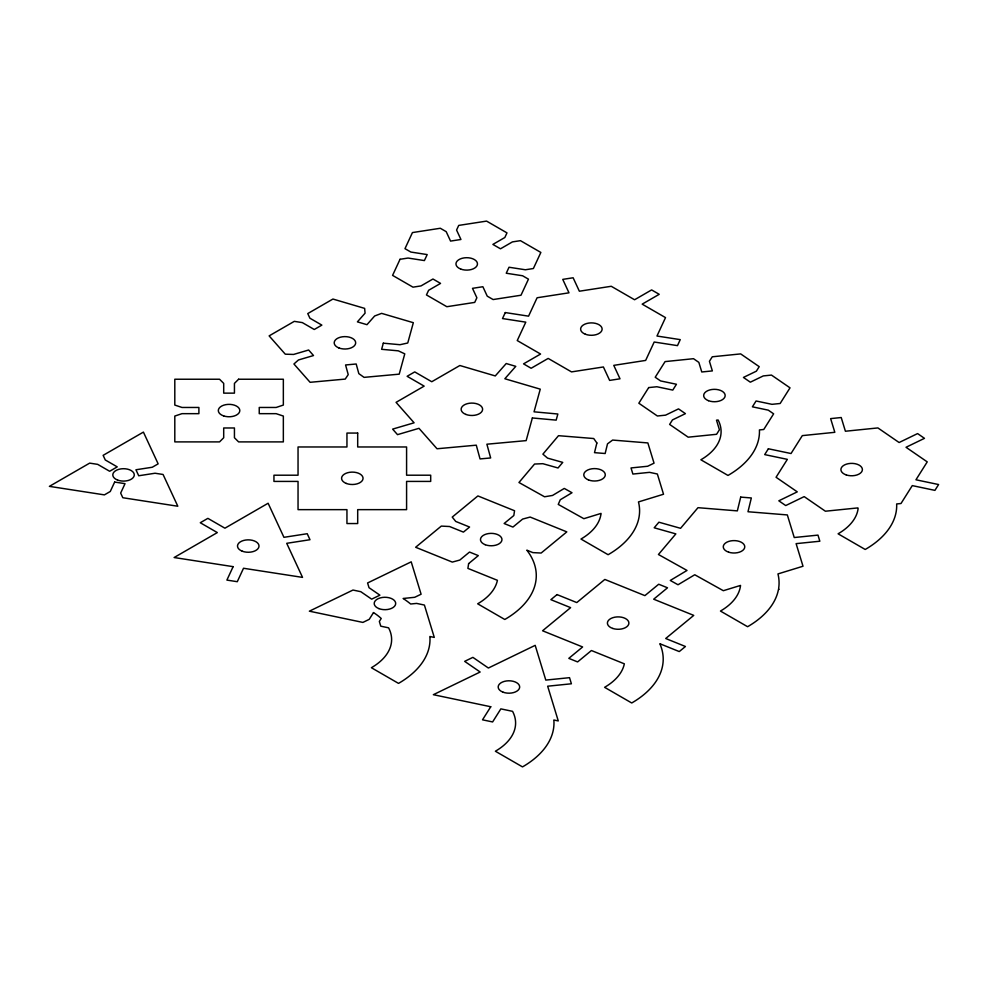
<?xml version="1.0" encoding="UTF-8"?>
<svg xmlns="http://www.w3.org/2000/svg" width="988" height="988" viewBox="0 0 988 988"><rect width="100%" height="100%" fill="white"/><g stroke="black" fill="none" stroke-linecap="round" stroke-linejoin="round"><path stroke-width="1.48" d="M468.621 563.617L467.904 568.396L497.409 580.314A69.074 39.878 0 0 1 477.661 603.804L504.794 619.476A107.457 62.034 0 0 0 526.826 550.168L532.865 552.613L541.152 553.033L566.816 531.877L530.161 517.057L522.627 519.083L512.933 527.073L504.127 523.517L513.822 515.526L514.55 510.747L477.896 495.927L452.232 517.095L455.74 521.442L469.584 527.036L463.421 532.112L449.577 526.518L441.303 526.098L415.639 547.266L452.294 562.086L459.815 560.06L469.522 552.057L478.316 555.614L468.621 563.617M596.863 442.982L594.504 452.652L605.15 453.517L607.509 443.847L612.622 440.068L647.856 442.933L654.044 463.162L647.671 466.25L631.023 467.942L632.888 474.055L649.536 472.35L657.353 473.993L663.528 494.235L638.47 501.929A107.457 62.034 0 0 1 608.114 554.713L580.969 539.04A69.074 39.878 0 0 0 601.062 513.402L583.859 518.688L558.257 504.411L560.27 499.755L572.015 492.74L564.284 488.43L552.539 495.445L544.549 496.779L518.959 482.502L534.557 464.039L542.844 463.693L558.035 467.979L562.752 462.396L547.55 458.123L542.906 454.147L558.504 435.683L593.751 438.536L596.863 442.982M740.704 497.1L737.344 510.882L697.985 507.684L680.571 528.308L658.91 522.207L654.192 527.79L675.854 533.891L658.44 554.503L687.018 570.447L670.284 580.45L678.015 584.76L694.749 574.757L723.34 590.701L740.543 585.415A69.074 39.878 0 0 1 720.45 611.053L747.595 626.713A107.457 62.034 0 0 0 778.433 589.54L779.236 589.293L778.606 588.613A107.457 62.034 0 0 0 777.951 573.929L803.009 566.235L796.106 543.647L819.842 541.226L817.978 535.113L794.241 537.534L787.337 514.933L747.99 511.747L751.337 497.964L740.704 497.1M383.307 343.182L381.627 349.307L398.325 350.839L404.771 353.852L399.214 374.156L364.066 377.367L358.829 373.637L356.186 363.992L345.578 364.967L348.221 374.613L345.244 379.083L310.096 382.307L293.93 363.992L298.462 359.965L313.517 355.544L308.639 350.011L293.584 354.445L285.285 354.186L269.131 335.883L294.288 321.359L302.316 322.594L314.27 329.498L321.866 325.114L309.911 318.21L307.762 313.579L332.931 299.043L364.634 308.38L365.078 313.171L357.397 321.866L366.968 324.681L374.65 315.987L381.615 313.369L413.33 322.693L407.76 342.997L400.004 344.713L383.307 343.182M532.359 417.961L526.147 440.623L486.886 444.205L490.666 457.95L480.045 458.926L476.278 445.18L437.029 448.762L418.986 428.323L397.509 434.646L392.631 429.113L414.108 422.802L396.065 402.351L424.161 386.123L407.118 376.292L414.725 371.908L431.756 381.739L459.865 365.511L495.272 375.934L506.214 363.535L515.785 366.35L504.843 378.75L540.263 389.161L534.039 411.823L557.85 414.009L556.17 420.135L532.359 417.961M114.657 482.058L110.273 491.481L104.407 494.877L49.4 486.368L89.661 463.125L97.689 464.36L109.643 471.264L117.239 466.879L105.284 459.976L103.135 455.345L143.408 432.102L158.142 463.854L152.263 467.25L135.936 469.769L138.715 475.759L155.042 473.24L163.069 474.475L177.815 506.239L122.808 497.73L120.66 493.086L125.031 483.663L114.657 482.058M233.131 566.655L226.894 580.092L237.281 581.697L243.517 568.261L302.538 577.387L286.718 543.314L309.997 539.72L307.219 533.718L283.939 537.324L268.119 503.25L224.918 528.197L207.875 518.354L200.28 522.738L217.323 532.581L174.123 557.528L233.131 566.655M400.041 259.288L392.582 275.38L412.984 287.162L421.012 285.915L432.954 279.011L440.562 283.395L428.607 290.299L426.458 294.93L446.848 306.712L474.722 302.402L476.871 297.771L472.499 288.335L482.873 286.73L487.245 296.165L493.123 299.549L520.997 295.239L528.457 279.159L522.578 275.763L506.251 273.231L509.03 267.242L525.369 269.773L533.384 268.526L540.856 252.446L520.454 240.664L512.426 241.899L500.484 248.803L492.876 244.419L504.831 237.515L506.98 232.884L486.578 221.102L458.716 225.412L456.567 230.056L460.939 239.479L450.565 241.084L446.193 231.661L440.315 228.265L412.441 232.575L404.981 248.667L410.86 252.051L427.187 254.583L424.395 260.573L408.069 258.053L400.041 259.288M505.288 312.566L502.509 318.556L525.789 322.15L517.243 340.564L540.584 354.037L523.541 363.868L531.136 368.265L548.179 358.422L571.509 371.896L603.396 366.968L609.633 380.405L620.007 378.799L613.77 365.362L645.658 360.422L654.192 342.021L677.472 345.627L680.25 339.625L656.971 336.031L665.517 317.617L642.175 304.143L659.218 294.313L651.623 289.916L634.58 299.759L611.251 286.285L579.363 291.213L573.126 277.776L562.752 279.382L568.989 292.819L537.101 297.759L528.568 316.16L505.288 312.566M373.489 612.585L369.24 619.34L362.88 622.415L309.368 611.177L352.988 590.046L360.793 591.689L371.661 599.16L379.898 595.171L369.03 587.699L367.585 582.969L411.206 561.839L421.098 594.22L414.725 597.295L403.129 598.481A107.457 62.034 0 0 1 410.662 604.014L416.59 603.409L424.408 605.051L434.288 637.421L429.866 636.494A107.457 62.034 0 0 1 398.522 683.387L371.389 667.715A69.074 39.878 0 0 0 388.58 627.825L380.775 626.182L379.343 621.452L381.22 618.476A69.074 39.878 0 0 0 373.489 612.585M648.708 387.58L638.841 403.228L657.378 415.997L665.566 415.158L678.509 408.884L685.425 413.639L672.47 419.912L669.629 424.42L688.179 437.178L716.584 434.288L719.425 429.78L716.498 420.172L718.115 419.999A69.074 39.878 0 0 1 700.863 459.778L727.995 475.438A107.457 62.034 0 0 0 759.426 429.928L763.761 429.484L773.629 413.836L768.294 410.156L752.399 406.821L756.079 400.992L771.961 404.327L780.15 403.499L790.017 387.839L771.467 375.082L763.292 375.922L750.337 382.183L743.433 377.441L756.376 371.167L759.216 366.659L740.679 353.902L712.262 356.791L709.421 361.299L712.36 370.908L701.776 371.982L698.837 362.374L693.502 358.693L665.085 361.596L655.217 377.243L660.564 380.923L676.447 384.258L672.779 390.087L656.884 386.753L648.708 387.58M490.764 706.753L482.514 719.82L492.617 721.944L500.854 708.878L512.562 711.335A69.074 39.878 0 0 1 495.371 751.226L522.504 766.898A107.457 62.034 0 0 0 553.848 720.005L558.269 720.931L547.661 686.203L571.397 683.782L569.533 677.669L545.796 680.09L535.187 645.349L488.381 668.024L472.894 657.366L464.656 661.355L480.156 672.013L433.349 694.688L490.764 706.753M768.38 448.774L764.7 454.604L787.35 459.358L776.062 477.266L797.279 491.863L778.816 500.805L785.719 505.56L804.183 496.618L825.4 511.216L857.905 507.906L858.115 508.61A69.074 39.878 0 0 1 838.083 533.804L865.216 549.476A107.457 62.034 0 0 0 896.659 503.954L900.994 503.51L912.282 485.614L934.92 490.369L938.6 484.54L915.95 479.785L927.238 461.878L906.021 447.28L924.484 438.339L917.58 433.584L899.117 442.525L877.9 427.928L845.407 431.237L841.22 417.529L830.636 418.616L834.823 432.312L802.318 435.622L791.03 453.529L768.38 448.774M238.602 379.231L234.44 383.381L234.44 393.138L223.696 393.138L223.696 383.381L219.546 379.231L174.802 379.231L174.802 405.068L181.99 407.464L198.897 407.464L198.897 413.663L181.99 413.663L174.802 416.059L174.802 441.895L219.546 441.895L223.696 437.746L223.696 427.977L234.44 427.977L234.44 437.746L238.602 441.895L283.346 441.895L283.346 416.059L276.146 413.663L259.239 413.663L259.239 407.464L276.146 407.464L283.346 405.068L283.346 379.231L238.602 379.231M557.034 594.591L550.872 599.667L570.619 607.645L542.573 630.776L582.624 646.967L568.804 658.366L577.61 661.923L591.429 650.524L624.342 663.825A69.074 39.878 0 0 1 604.594 687.315L631.727 702.987A107.457 62.034 0 0 0 659.836 643.719L679.275 651.574L685.437 646.498L665.702 638.507L693.749 615.388L653.686 599.197L667.518 587.798L658.712 584.229L644.892 595.628L604.829 579.437L576.782 602.569L557.034 594.591M357.693 433.065L346.949 433.065L346.949 446.971L298.043 446.971L298.043 475.203L273.948 475.203L273.948 481.415L298.043 481.415L298.043 509.647L346.949 509.647L346.949 523.554L357.693 523.554L357.693 509.647L406.587 509.647L406.587 481.415L430.694 481.415L430.694 475.203L406.587 475.203L406.587 446.971L357.693 446.971L357.693 433.065M708.408 400.671A10.745 6.2 0 0 0 725.143 395.978A10.745 6.2 0 0 0 709.73 389.951A10.745 6.2 0 0 0 708.408 400.671M846.284 474.944A10.745 6.2 0 0 0 862.4 469.572A10.745 6.2 0 0 0 846.284 464.199A10.745 6.2 0 0 0 846.284 474.944M460.692 269.045A10.745 6.2 0 0 0 477.439 264.352A10.745 6.2 0 0 0 462.026 258.325A10.745 6.2 0 0 0 460.692 269.045M338.909 347.949A10.745 6.2 0 0 0 355.655 343.256A10.745 6.2 0 0 0 340.243 337.241A10.745 6.2 0 0 0 338.909 347.949M465.842 414.417A10.745 6.2 0 0 0 482.589 409.724A10.745 6.2 0 0 0 467.176 403.709A10.745 6.2 0 0 0 465.842 414.417M728.65 552.181A10.745 6.2 0 0 0 744.767 546.809A10.745 6.2 0 0 0 728.65 541.436A10.745 6.2 0 0 0 728.65 552.181M588.515 479.946A10.745 6.2 0 0 0 605.261 475.253A10.745 6.2 0 0 0 589.848 469.226A10.745 6.2 0 0 0 588.515 479.946M223.696 415.936A10.745 6.2 0 0 0 239.812 410.563A10.745 6.2 0 0 0 223.696 405.191A10.745 6.2 0 0 0 223.696 415.936M346.294 483.441A10.745 6.2 0 0 0 363.028 478.748A10.745 6.2 0 0 0 347.615 472.733A10.745 6.2 0 0 0 346.294 483.441M612.782 628.454A10.745 6.2 0 0 0 628.899 623.082A10.745 6.2 0 0 0 612.782 617.71A10.745 6.2 0 0 0 612.782 628.454M485.207 544.709A10.745 6.2 0 0 0 501.941 540.016A10.745 6.2 0 0 0 486.528 533.989A10.745 6.2 0 0 0 485.207 544.709M242.233 551.193A10.745 6.2 0 0 0 258.98 546.5A10.745 6.2 0 0 0 243.567 540.473A10.745 6.2 0 0 0 242.233 551.193M117.51 480.032A10.745 6.2 0 0 0 134.257 475.339A10.745 6.2 0 0 0 118.844 469.325A10.745 6.2 0 0 0 117.51 480.032M502.917 692.131A10.745 6.2 0 0 0 519.651 687.438A10.745 6.2 0 0 0 504.238 681.411A10.745 6.2 0 0 0 502.917 692.131M378.935 608.62A10.745 6.2 0 0 0 395.669 603.927A10.745 6.2 0 0 0 380.257 597.901A10.745 6.2 0 0 0 378.935 608.62M585.353 334.228A10.745 6.2 0 0 0 602.1 329.535A10.745 6.2 0 0 0 586.687 323.508A10.745 6.2 0 0 0 585.353 334.228"/></g></svg>
